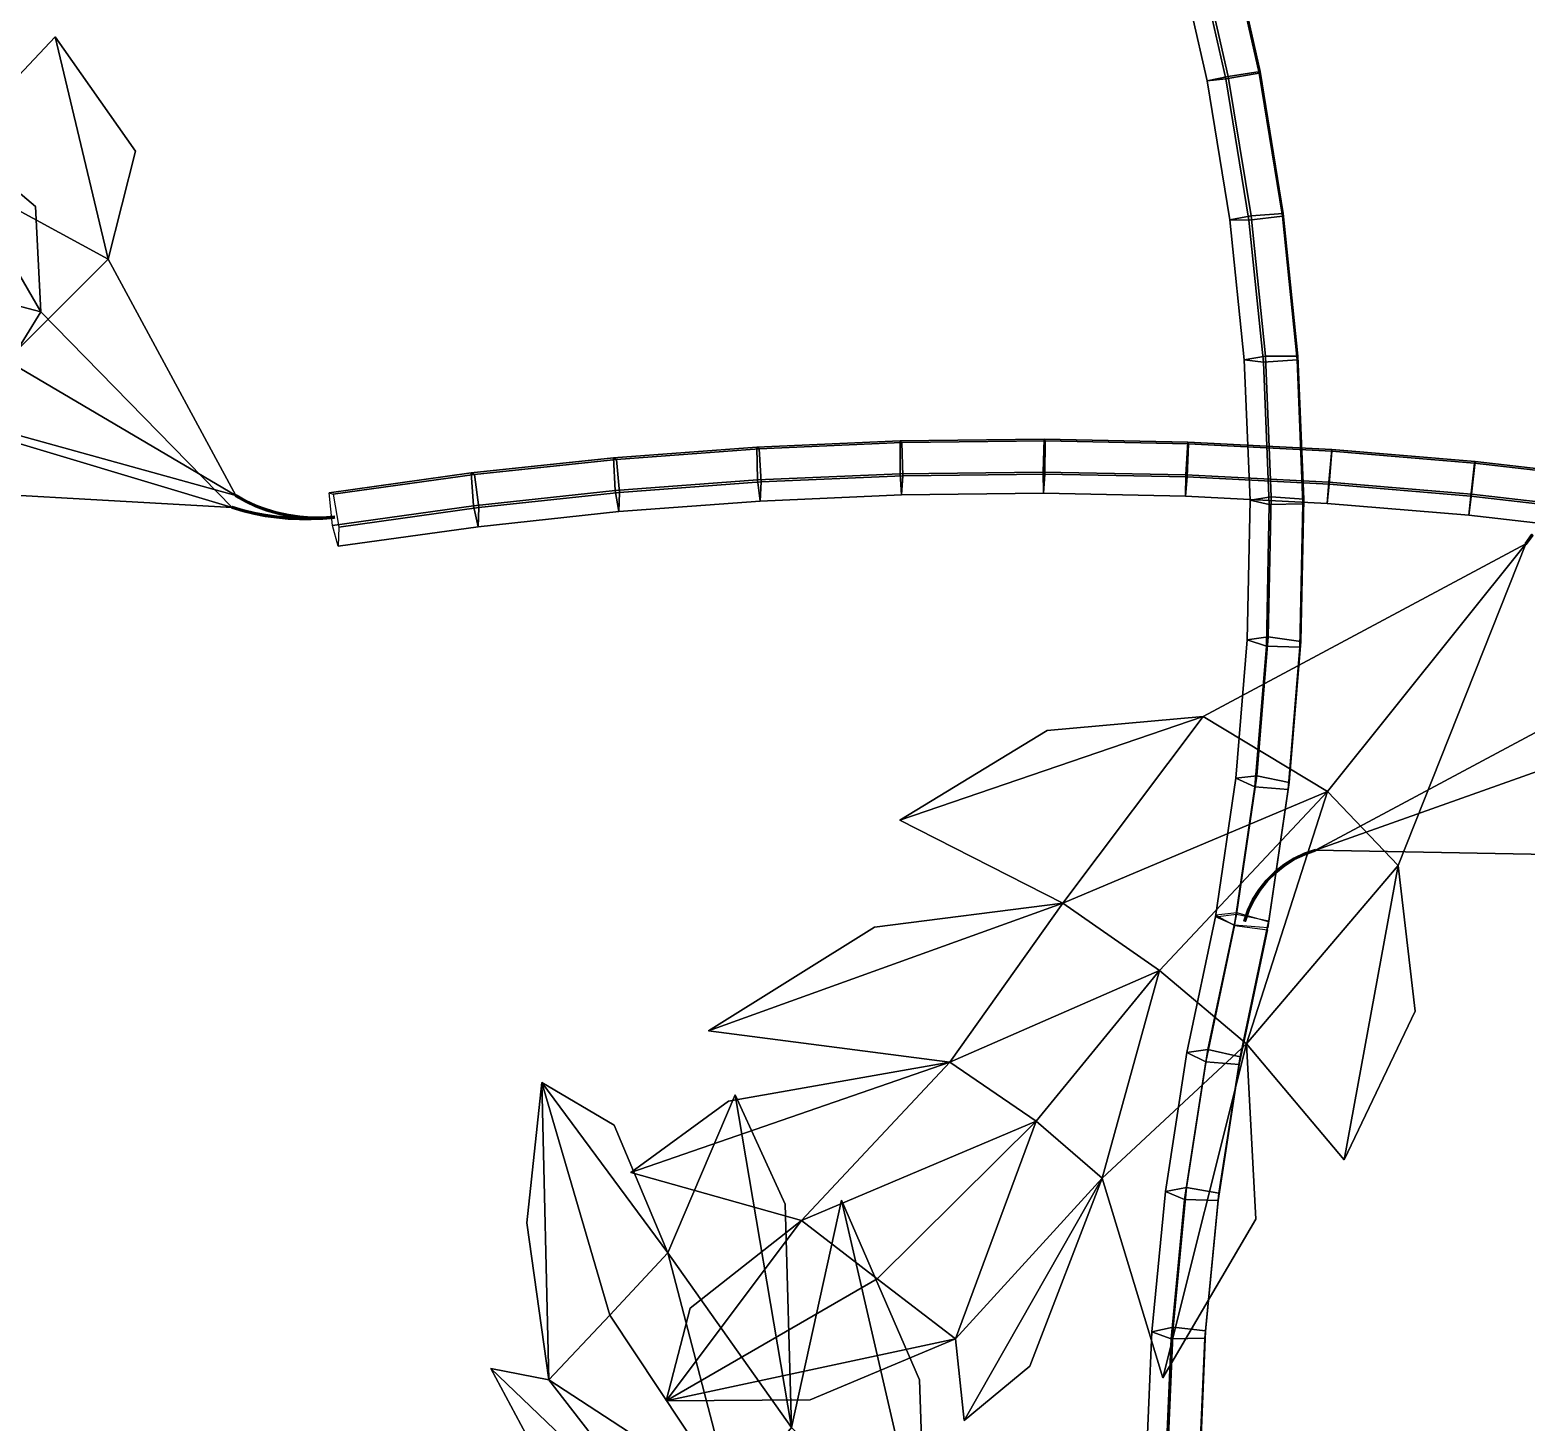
# Model space of a CAD drawing. Header units: metres. Extents: x -349 to 464, y -383 to 362.
# Drawn here: x -65.3 to -5.5, y 194.9 to 250.6 of the extents above; entities that cross this region are included whole.
import ezdxf

# ---------------------------------------------------------------- set-up
doc = ezdxf.new("R2010")
doc.units = ezdxf.units.M

msp = doc.modelspace()

# ---------------------------------------------------------------- linework, layer by layer
at = {"layer": 'Breeder_Leaf', "color": 3}
for points in [[(-69.09695, 245.1911, 532.9502), (-64.269, 250.321, 528.3355), (-62.1574, 241.4217, 537.9869)], [(-69.09695, 245.1911, 532.9502), (-62.1574, 241.4217, 537.9869), (-64.269, 250.321, 528.3355)], [(-64.269, 250.321, 528.3355), (-61.06414, 245.7384, 532.3655), (-62.1574, 241.4217, 537.9869)], [(-64.269, 250.321, 528.3355), (-62.1574, 241.4217, 537.9869), (-61.06414, 245.7384, 532.3655)], [(-72.7501, 241.3921, 533.7585), (-69.4152, 247.2043, 528.6578), (-64.8459, 239.3091, 538.3322)], [(-72.7501, 241.3921, 533.7585), (-64.8459, 239.3091, 538.3322), (-69.4152, 247.2043, 528.6578)], [(-69.4152, 247.2043, 528.6578), (-65.0619, 243.5297, 532.5382), (-64.8459, 239.3091, 538.3322)], [(-69.4152, 247.2043, 528.6578), (-64.8459, 239.3091, 538.3322), (-65.0619, 243.5297, 532.5382)], [(-66.2005, 237.363, 541.2389), (-69.09695, 245.1911, 532.9502), (-62.1574, 241.4217, 537.9869)], [(-66.2005, 237.363, 541.2389), (-62.1574, 241.4217, 537.9869), (-69.09695, 245.1911, 532.9502)], [(-67.7309, 234.6496, 541.9874), (-72.7501, 241.3921, 533.7585), (-64.8459, 239.3091, 538.3322)], [(-67.7309, 234.6496, 541.9874), (-64.8459, 239.3091, 538.3322), (-72.7501, 241.3921, 533.7585)], [(-57.04668, 231.962, 548.1971), (-66.2005, 237.363, 541.2389), (-62.1574, 241.4217, 537.9869)], [(-57.04668, 231.962, 548.1971), (-62.1574, 241.4217, 537.9869), (-66.2005, 237.363, 541.2389)], [(-57.1943, 231.4948, 548.3444), (-67.7309, 234.6496, 541.9874), (-64.8459, 239.3091, 538.3322)], [(-57.1943, 231.4948, 548.3444), (-64.8459, 239.3091, 538.3322), (-67.7309, 234.6496, 541.9874)], [(-70.9592, 235.8191, 544.8182), (-66.2005, 237.363, 541.2389), (-57.04668, 231.962, 548.1971)], [(-70.9592, 235.8191, 544.8182), (-57.04668, 231.962, 548.1971), (-66.2005, 237.363, 541.2389)], [(-71.806, 232.319, 545.9626), (-67.7309, 234.6496, 541.9874), (-57.1943, 231.4948, 548.3444)], [(-71.806, 232.319, 545.9626), (-57.1943, 231.4948, 548.3444), (-67.7309, 234.6496, 541.9874)], [(-5.4713, 230.034, 552.5225), (-13.3945, 220.1297, 553.2367), (-18.3754, 223.13, 550.1407)], [(-5.4713, 230.034, 552.5225), (-18.3754, 223.13, 550.1407), (-13.3945, 220.1297, 553.2367)], [(-10.5787, 217.1671, 557.834), (-13.3945, 220.1297, 553.2367), (-5.4713, 230.034, 552.5225)], [(-10.5787, 217.1671, 557.834), (-5.4713, 230.034, 552.5225), (-13.3945, 220.1297, 553.2367)], [(-0.8994, 224.7247, 314.8786), (-2.364, 221.8715, 309.6293), (-13.8778, 217.778, 313.1016)], [(-0.8994, 224.7247, 314.8786), (-13.8778, 217.778, 313.1016), (-2.364, 221.8715, 309.6293)], [(-23.9875, 215.6562, 550.7576), (-30.4954, 218.9834, 546.5745), (-18.3754, 223.13, 550.1407)], [(-23.9875, 215.6562, 550.7576), (-18.3754, 223.13, 550.1407), (-30.4954, 218.9834, 546.5745)], [(-30.4954, 218.9834, 546.5745), (-24.6121, 222.5742, 546.6444), (-18.3754, 223.13, 550.1407)], [(-30.4954, 218.9834, 546.5745), (-18.3754, 223.13, 550.1407), (-24.6121, 222.5742, 546.6444)], [(-13.3945, 220.1297, 553.2367), (-23.9875, 215.6562, 550.7576), (-18.3754, 223.13, 550.1407)], [(-13.3945, 220.1297, 553.2367), (-18.3754, 223.13, 550.1407), (-23.9875, 215.6562, 550.7576)], [(-13.8778, 217.778, 313.1016), (-2.364, 221.8715, 309.6293), (-1.6607, 217.5557, 304.7024)], [(-13.8778, 217.778, 313.1016), (-1.6607, 217.5557, 304.7024), (-2.364, 221.8715, 309.6293)], [(-13.3945, 220.1297, 553.2367), (-20.1238, 212.9753, 554.1502), (-23.9875, 215.6562, 550.7576)], [(-13.3945, 220.1297, 553.2367), (-23.9875, 215.6562, 550.7576), (-20.1238, 212.9753, 554.1502)], [(-16.6417, 210.0318, 557.7261), (-20.1238, 212.9753, 554.1502), (-13.3945, 220.1297, 553.2367)], [(-16.6417, 210.0318, 557.7261), (-13.3945, 220.1297, 553.2367), (-20.1238, 212.9753, 554.1502)], [(-10.5787, 217.1671, 557.834), (-16.6417, 210.0318, 557.7261), (-13.3945, 220.1297, 553.2367)], [(-10.5787, 217.1671, 557.834), (-13.3945, 220.1297, 553.2367), (-16.6417, 210.0318, 557.7261)], [(-10.5787, 217.1671, 557.834), (-12.7408, 205.3921, 563.5338), (-16.6417, 210.0318, 557.7261)], [(-10.5787, 217.1671, 557.834), (-16.6417, 210.0318, 557.7261), (-12.7408, 205.3921, 563.5338)], [(-10.5787, 217.1671, 557.834), (-9.8937, 211.3368, 562.007), (-12.7408, 205.3921, 563.5338)], [(-10.5787, 217.1671, 557.834), (-12.7408, 205.3921, 563.5338), (-9.8937, 211.3368, 562.007)], [(-28.4962, 209.3006, 551.4839), (-38.1491, 210.5548, 546.7155), (-23.9875, 215.6562, 550.7576)], [(-28.4962, 209.3006, 551.4839), (-23.9875, 215.6562, 550.7576), (-38.1491, 210.5548, 546.7155)], [(-38.1491, 210.5548, 546.7155), (-31.5093, 214.7009, 547.532), (-23.9875, 215.6562, 550.7576)], [(-38.1491, 210.5548, 546.7155), (-23.9875, 215.6562, 550.7576), (-31.5093, 214.7009, 547.532)], [(-20.1238, 212.9753, 554.1502), (-28.4962, 209.3006, 551.4839), (-23.9875, 215.6562, 550.7576)], [(-20.1238, 212.9753, 554.1502), (-23.9875, 215.6562, 550.7576), (-28.4962, 209.3006, 551.4839)], [(-20.1238, 212.9753, 554.1502), (-25.05033, 206.9391, 554.4645), (-28.4962, 209.3006, 551.4839)], [(-20.1238, 212.9753, 554.1502), (-28.4962, 209.3006, 551.4839), (-25.05033, 206.9391, 554.4645)], [(-22.4099, 204.6649, 558.3291), (-25.05033, 206.9391, 554.4645), (-20.1238, 212.9753, 554.1502)], [(-22.4099, 204.6649, 558.3291), (-20.1238, 212.9753, 554.1502), (-25.05033, 206.9391, 554.4645)], [(-16.6417, 210.0318, 557.7261), (-22.4099, 204.6649, 558.3291), (-20.1238, 212.9753, 554.1502)], [(-16.6417, 210.0318, 557.7261), (-20.1238, 212.9753, 554.1502), (-22.4099, 204.6649, 558.3291)], [(-16.6417, 210.0318, 557.7261), (-19.9833, 196.6745, 565.2), (-22.4099, 204.6649, 558.3291)], [(-16.6417, 210.0318, 557.7261), (-22.4099, 204.6649, 558.3291), (-19.9833, 196.6745, 565.2)], [(-16.6417, 210.0318, 557.7261), (-16.2608, 203.0263, 562.0184), (-19.9833, 196.6745, 565.2)], [(-16.6417, 210.0318, 557.7261), (-19.9833, 196.6745, 565.2), (-16.2608, 203.0263, 562.0184)], [(-34.4373, 202.9639, 553.3155), (-41.2608, 204.8951, 551.6193), (-28.4962, 209.3006, 551.4839)], [(-34.4373, 202.9639, 553.3155), (-28.4962, 209.3006, 551.4839), (-41.2608, 204.8951, 551.6193)], [(-41.2608, 204.8951, 551.6193), (-37.3478, 207.7442, 550.584), (-28.4962, 209.3006, 551.4839)], [(-41.2608, 204.8951, 551.6193), (-28.4962, 209.3006, 551.4839), (-37.3478, 207.7442, 550.584)], [(-25.05033, 206.9391, 554.4645), (-34.4373, 202.9639, 553.3155), (-28.4962, 209.3006, 551.4839)], [(-25.05033, 206.9391, 554.4645), (-28.4962, 209.3006, 551.4839), (-34.4373, 202.9639, 553.3155)], [(-44.5384, 196.6002, 312.8833), (-45.4124, 202.878, 316.453), (-44.8168, 208.4896, 314.3297)], [(-44.5384, 196.6002, 312.8833), (-44.8168, 208.4896, 314.3297), (-45.4124, 202.878, 316.453)], [(-44.5384, 196.6002, 312.8833), (-44.8168, 208.4896, 314.3297), (-42.09244, 199.1832, 309.8149)], [(-44.5384, 196.6002, 312.8833), (-42.09244, 199.1832, 309.8149), (-44.8168, 208.4896, 314.3297)], [(-42.09244, 199.1832, 309.8149), (-44.8168, 208.4896, 314.3297), (-39.7761, 201.669, 306.5938)], [(-42.09244, 199.1832, 309.8149), (-39.7761, 201.669, 306.5938), (-44.8168, 208.4896, 314.3297)], [(-44.8168, 208.4896, 314.3297), (-41.9233, 206.779, 310.3635), (-39.7761, 201.669, 306.5938)], [(-44.8168, 208.4896, 314.3297), (-39.7761, 201.669, 306.5938), (-41.9233, 206.779, 310.3635)], [(-39.7761, 201.669, 306.5938), (-37.08108, 207.9993, 304.1791), (-34.8304, 194.6842, 304.2363)], [(-39.7761, 201.669, 306.5938), (-34.8304, 194.6842, 304.2363), (-37.08108, 207.9993, 304.1791)], [(-37.08108, 207.9993, 304.1791), (-35.0876, 203.6268, 302.9926), (-34.8304, 194.6842, 304.2363)], [(-37.08108, 207.9993, 304.1791), (-34.8304, 194.6842, 304.2363), (-35.0876, 203.6268, 302.9926)], [(-25.05033, 206.9391, 554.4645), (-31.4076, 200.6403, 556.0252), (-34.4373, 202.9639, 553.3155)], [(-25.05033, 206.9391, 554.4645), (-34.4373, 202.9639, 553.3155), (-31.4076, 200.6403, 556.0252)], [(-28.2718, 198.2294, 558.5597), (-31.4076, 200.6403, 556.0252), (-25.05033, 206.9391, 554.4645)], [(-28.2718, 198.2294, 558.5597), (-25.05033, 206.9391, 554.4645), (-31.4076, 200.6403, 556.0252)], [(-22.4099, 204.6649, 558.3291), (-28.2718, 198.2294, 558.5597), (-25.05033, 206.9391, 554.4645)], [(-22.4099, 204.6649, 558.3291), (-25.05033, 206.9391, 554.4645), (-28.2718, 198.2294, 558.5597)], [(-22.4099, 204.6649, 558.3291), (-27.9297, 194.9736, 564.3537), (-28.2718, 198.2294, 558.5597)], [(-22.4099, 204.6649, 558.3291), (-28.2718, 198.2294, 558.5597), (-27.9297, 194.9736, 564.3537)], [(-22.4099, 204.6649, 558.3291), (-25.3005, 197.1417, 563.7306), (-27.9297, 194.9736, 564.3537)], [(-22.4099, 204.6649, 558.3291), (-27.9297, 194.9736, 564.3537), (-25.3005, 197.1417, 563.7306)], [(-34.8304, 194.6842, 304.2363), (-32.8325, 203.7885, 298.7035), (-29.4649, 189.1527, 302.8711)], [(-34.8304, 194.6842, 304.2363), (-29.4649, 189.1527, 302.8711), (-32.8325, 203.7885, 298.7035)], [(-32.8325, 203.7885, 298.7035), (-29.7142, 196.5895, 299.3317), (-29.4649, 189.1527, 302.8711)], [(-32.8325, 203.7885, 298.7035), (-29.4649, 189.1527, 302.8711), (-29.7142, 196.5895, 299.3317)], [(-31.4076, 200.6403, 556.0252), (-39.8443, 195.7596, 560.4315), (-34.4373, 202.9639, 553.3155)], [(-31.4076, 200.6403, 556.0252), (-34.4373, 202.9639, 553.3155), (-39.8443, 195.7596, 560.4315)], [(-39.8443, 195.7596, 560.4315), (-38.8809, 199.4566, 556.9053), (-34.4373, 202.9639, 553.3155)], [(-39.8443, 195.7596, 560.4315), (-34.4373, 202.9639, 553.3155), (-38.8809, 199.4566, 556.9053)], [(-37.2068, 191.8058, 307.7579), (-42.09244, 199.1832, 309.8149), (-39.7761, 201.669, 306.5938)], [(-37.2068, 191.8058, 307.7579), (-39.7761, 201.669, 306.5938), (-42.09244, 199.1832, 309.8149)], [(-37.2068, 191.8058, 307.7579), (-39.7761, 201.669, 306.5938), (-34.8304, 194.6842, 304.2363)], [(-37.2068, 191.8058, 307.7579), (-34.8304, 194.6842, 304.2363), (-39.7761, 201.669, 306.5938)], [(-28.2718, 198.2294, 558.5597), (-39.8443, 195.7596, 560.4315), (-31.4076, 200.6403, 556.0252)], [(-28.2718, 198.2294, 558.5597), (-31.4076, 200.6403, 556.0252), (-39.8443, 195.7596, 560.4315)], [(-44.5384, 196.6002, 312.8833), (-42.09244, 199.1832, 309.8149), (-37.2068, 191.8058, 307.7579)], [(-44.5384, 196.6002, 312.8833), (-37.2068, 191.8058, 307.7579), (-42.09244, 199.1832, 309.8149)], [(-28.2718, 198.2294, 558.5597), (-34.08081, 195.7982, 562.2015), (-39.8443, 195.7596, 560.4315)], [(-28.2718, 198.2294, 558.5597), (-39.8443, 195.7596, 560.4315), (-34.08081, 195.7982, 562.2015)], [(-39.2309, 189.7428, 312.0852), (-46.8503, 197.0444, 319.1079), (-44.5384, 196.6002, 312.8833)], [(-39.2309, 189.7428, 312.0852), (-44.5384, 196.6002, 312.8833), (-46.8503, 197.0444, 319.1079)], [(-39.2309, 189.7428, 312.0852), (-45.2521, 194.067, 318.3444), (-46.8503, 197.0444, 319.1079)], [(-39.2309, 189.7428, 312.0852), (-46.8503, 197.0444, 319.1079), (-45.2521, 194.067, 318.3444)], [(-39.2309, 189.7428, 312.0852), (-44.5384, 196.6002, 312.8833), (-37.2068, 191.8058, 307.7579)], [(-39.2309, 189.7428, 312.0852), (-37.2068, 191.8058, 307.7579), (-44.5384, 196.6002, 312.8833)]]:
    msp.add_3dface(points, dxfattribs=at)
at = {"layer": 'Breeder_Petiole', "color": 3}
for points in [[(-17.3727, 248.7336, 316.1162), (-18.6225, 254.2519, 316.1401), (-19.4661, 254.056, 317.214), (-18.2179, 248.5528, 317.1915)], [(-17.4696, 248.6298, 318.3479), (-18.7354, 254.2161, 318.3732), (-17.4157, 254.5166, 318.004), (-16.1372, 248.8627, 317.9756)], [(-16.09412, 248.924, 316.5981), (-17.3626, 254.535, 316.6256), (-18.6225, 254.2519, 316.1401), (-17.3727, 248.7336, 316.1162)], [(-16.1372, 248.8627, 317.9756), (-17.4157, 254.5166, 318.004), (-17.3626, 254.535, 316.6256), (-16.09412, 248.924, 316.5981)], [(-18.2179, 248.5528, 317.1915), (-19.4661, 254.056, 317.214), (-18.7354, 254.2161, 318.3732), (-17.4696, 248.6298, 318.3479)], [(-16.5434, 242.9816, 318.1258), (-17.4696, 248.6298, 318.3479), (-16.1372, 248.8627, 317.9756), (-15.2025, 243.1464, 317.7481)], [(-15.1668, 243.2511, 316.3729), (-16.09412, 248.924, 316.5981), (-17.3727, 248.7336, 316.1162), (-16.4584, 243.154, 315.8979)], [(-15.2025, 243.1464, 317.7481), (-16.1372, 248.8627, 317.9756), (-16.09412, 248.924, 316.5981), (-15.1668, 243.2511, 316.3729)], [(-16.4584, 243.154, 315.8979), (-17.3727, 248.7336, 316.1162), (-18.2179, 248.5528, 317.1915), (-17.3043, 242.9884, 316.975)], [(-17.3043, 242.9884, 316.975), (-18.2179, 248.5528, 317.1915), (-17.4696, 248.6298, 318.3479), (-16.5434, 242.9816, 318.1258)], [(-15.8843, 237.5401, 315.4866), (-16.4584, 243.154, 315.8979), (-17.3043, 242.9884, 316.975), (-16.73, 237.3896, 316.5662)], [(-16.73, 237.3896, 316.5662), (-17.3043, 242.9884, 316.975), (-16.5434, 242.9816, 318.1258), (-15.9617, 237.2985, 317.7084)], [(-15.9617, 237.2985, 317.7084), (-16.5434, 242.9816, 318.1258), (-15.2025, 243.1464, 317.7481), (-14.6163, 237.3951, 317.3228)], [(-14.5855, 237.5435, 315.9516), (-15.1668, 243.2511, 316.3729), (-16.4584, 243.154, 315.8979), (-15.8843, 237.5401, 315.4866)], [(-14.6163, 237.3951, 317.3228), (-15.2025, 243.1464, 317.7481), (-15.1668, 243.2511, 316.3729), (-14.5855, 237.5435, 315.9516)], [(-15.6535, 231.9188, 314.8848), (-15.8843, 237.5401, 315.4866), (-16.73, 237.3896, 316.5662), (-16.498, 231.7832, 315.9672)], [(-14.3531, 231.8285, 315.3366), (-14.5855, 237.5435, 315.9516), (-15.8843, 237.5401, 315.4866), (-15.6535, 231.9188, 314.8848)], [(-14.3818, 231.6364, 316.7024), (-14.6163, 237.3951, 317.3228), (-14.5855, 237.5435, 315.9516), (-14.3531, 231.8285, 315.3366)], [(-16.498, 231.7832, 315.9672), (-16.73, 237.3896, 316.5662), (-15.9617, 237.2985, 317.7084), (-15.7275, 231.608, 317.0981)], [(-15.7275, 231.608, 317.0981), (-15.9617, 237.2985, 317.7084), (-14.6163, 237.3951, 317.3228), (-14.3818, 231.6364, 316.7024)], [(-36.1956, 232.5932, 551.8397), (-41.8842, 232.1662, 551.3951), (-41.9443, 233.4788, 550.9033), (-36.2213, 233.9076, 551.35)], [(-36.2213, 233.9076, 551.35), (-41.9443, 233.4788, 550.9033), (-41.8321, 233.4146, 549.5298), (-36.1311, 233.8418, 549.9749)], [(-30.4905, 232.8401, 552.2023), (-36.1956, 232.5932, 551.8397), (-36.2213, 233.9076, 551.35), (-30.4818, 234.1553, 551.7141)], [(-30.4818, 234.1553, 551.7141), (-36.2213, 233.9076, 551.35), (-36.1311, 233.8418, 549.9749), (-30.4136, 234.0885, 550.3378)], [(-30.4136, 234.0885, 550.3378), (-36.1311, 233.8418, 549.9749), (-36.05051, 232.5139, 549.6096), (-30.3802, 232.7592, 549.9703)], [(-24.7758, 232.9066, 552.4823), (-30.4905, 232.8401, 552.2023), (-30.4818, 234.1553, 551.7141), (-24.7327, 234.2215, 551.9952)], [(-24.7327, 234.2215, 551.9952), (-30.4818, 234.1553, 551.7141), (-30.4136, 234.0885, 550.3378), (-24.6865, 234.1543, 550.618)], [(-24.6865, 234.1543, 550.618), (-30.4136, 234.0885, 550.3378), (-30.3802, 232.7592, 549.9703), (-24.7004, 232.8251, 550.2489)], [(-19.05845, 232.7926, 552.6797), (-24.7758, 232.9066, 552.4823), (-24.7327, 234.2215, 551.9952), (-18.9809, 234.1061, 552.1931)], [(-18.9809, 234.1061, 552.1931), (-24.7327, 234.2215, 551.9952), (-24.6865, 234.1543, 550.618), (-18.9568, 234.0393, 550.8153)], [(-18.9568, 234.0393, 550.8153), (-24.6865, 234.1543, 550.618), (-24.7004, 232.8251, 550.2489), (-19.01788, 232.7117, 550.4453)], [(-13.3452, 232.4982, 552.7941), (-19.05845, 232.7926, 552.6797), (-18.9809, 234.1061, 552.1931), (-13.2334, 233.8092, 552.3076)], [(-13.2312, 233.7435, 550.9296), (-18.9568, 234.0393, 550.8153), (-19.01788, 232.7117, 550.4453), (-13.3395, 232.4189, 550.5593)], [(-13.2334, 233.8092, 552.3076), (-18.9809, 234.1061, 552.1931), (-18.9568, 234.0393, 550.8153), (-13.2312, 233.7435, 550.9296)], [(-41.8842, 232.1662, 551.3951), (-47.5495, 231.5597, 550.8689), (-47.6438, 232.8693, 550.3746), (-41.9443, 233.4788, 550.9033)], [(-41.9443, 233.4788, 550.9033), (-47.6438, 232.8693, 550.3746), (-47.5098, 232.8075, 549.003), (-41.8321, 233.4146, 549.5298)], [(-41.8321, 233.4146, 549.5298), (-47.5098, 232.8075, 549.003), (-47.3351, 231.4869, 548.6442), (-41.7044, 232.0896, 549.1675)], [(-36.1311, 233.8418, 549.9749), (-41.8321, 233.4146, 549.5298), (-41.7044, 232.0896, 549.1675), (-36.05051, 232.5139, 549.6096)], [(-7.643, 232.0237, 552.8256), (-13.3452, 232.4982, 552.7941), (-13.2334, 233.8092, 552.3076), (-7.497, 233.3312, 552.3386)], [(-7.5168, 233.2672, 550.9606), (-13.2312, 233.7435, 550.9296), (-13.3395, 232.4189, 550.5593), (-7.6721, 231.9472, 550.5909)], [(-7.497, 233.3312, 552.3386), (-13.2334, 233.8092, 552.3076), (-13.2312, 233.7435, 550.9296), (-7.5168, 233.2672, 550.9606)], [(-1.9648, 231.3701, 552.774), (-7.643, 232.0237, 552.8256), (-7.497, 233.3312, 552.3386), (-1.8187, 232.6776, 552.287)], [(-1.8187, 232.6776, 552.287), (-7.497, 233.3312, 552.3386), (-7.5168, 233.2672, 550.9606), (-1.8386, 232.6136, 550.9091)], [(-47.5495, 231.5597, 550.8689), (-53.1847, 230.7744, 550.2617), (-53.313, 232.0799, 549.7644), (-47.6438, 232.8693, 550.3746)], [(-47.6438, 232.8693, 550.3746), (-53.313, 232.0799, 549.7644), (-53.1573, 232.0213, 548.3949), (-47.5098, 232.8075, 549.003)], [(-47.5098, 232.8075, 549.003), (-53.1573, 232.0213, 548.3949), (-52.9359, 230.7065, 548.0405), (-47.3351, 231.4869, 548.6442)], [(-30.4274, 231.9921, 551.116), (-36.09015, 231.7467, 550.7556), (-36.1956, 232.5932, 551.8397), (-30.4905, 232.8401, 552.2023)], [(-30.3802, 232.7592, 549.9703), (-36.05051, 232.5139, 549.6096), (-36.09015, 231.7467, 550.7556), (-30.4274, 231.9921, 551.116)], [(-24.7552, 232.0584, 551.3945), (-30.4274, 231.9921, 551.116), (-30.4905, 232.8401, 552.2023), (-24.7758, 232.9066, 552.4823)], [(-24.7004, 232.8251, 550.2489), (-30.3802, 232.7592, 549.9703), (-30.4274, 231.9921, 551.116), (-24.7552, 232.0584, 551.3945)], [(-19.08033, 231.9456, 551.5909), (-24.7552, 232.0584, 551.3945), (-24.7758, 232.9066, 552.4823), (-19.05845, 232.7926, 552.6797)], [(-19.01788, 232.7117, 550.4453), (-24.7004, 232.8251, 550.2489), (-24.7552, 232.0584, 551.3945), (-19.08033, 231.9456, 551.5909)], [(-13.4095, 231.6537, 551.7051), (-19.08033, 231.9456, 551.5909), (-19.05845, 232.7926, 552.6797), (-13.3452, 232.4982, 552.7941)], [(-13.3395, 232.4189, 550.5593), (-19.01788, 232.7117, 550.4453), (-19.08033, 231.9456, 551.5909), (-13.4095, 231.6537, 551.7051)], [(-1.8386, 232.6136, 550.9091), (-7.5168, 233.2672, 550.9606), (-7.6721, 231.9472, 550.5909), (-1.9939, 231.2936, 550.5394)], [(-41.7364, 231.3225, 550.3137), (-47.3596, 230.7201, 549.7908), (-47.5495, 231.5597, 550.8689), (-41.8842, 232.1662, 551.3951)], [(-36.09015, 231.7467, 550.7556), (-41.7364, 231.3225, 550.3137), (-41.8842, 232.1662, 551.3951), (-36.1956, 232.5932, 551.8397)], [(-36.05051, 232.5139, 549.6096), (-41.7044, 232.0896, 549.1675), (-41.7364, 231.3225, 550.3137), (-36.09015, 231.7467, 550.7556)], [(-7.7497, 231.1831, 551.7369), (-13.4095, 231.6537, 551.7051), (-13.3452, 232.4982, 552.7941), (-7.643, 232.0237, 552.8256)], [(-7.6721, 231.9472, 550.5909), (-13.3395, 232.4189, 550.5593), (-13.4095, 231.6537, 551.7051), (-7.7497, 231.1831, 551.7369)], [(-56.7705, 231.3563, 548.4951), (-57.2065, 231.4848, 548.379), (-57.1912, 231.5256, 548.3665), (-56.7572, 231.3977, 548.4821)], [(-56.7572, 231.3977, 548.4821), (-57.1912, 231.5256, 548.3665), (-57.1803, 231.5233, 548.3233), (-56.747, 231.3956, 548.4387)], [(-56.747, 231.3956, 548.4387), (-57.1803, 231.5233, 548.3233), (-57.1887, 231.4819, 548.309), (-56.7537, 231.3537, 548.4249)], [(-56.6722, 231.7099, 548.3358), (-57.06422, 231.9284, 548.1937), (-57.06329, 231.9539, 548.2303), (-56.6721, 231.7358, 548.3721)], [(-56.6513, 231.7318, 548.303), (-57.04107, 231.9491, 548.1617), (-57.06422, 231.9284, 548.1937), (-56.6722, 231.7099, 548.3358)], [(-56.6721, 231.7358, 548.3721), (-57.06329, 231.9539, 548.2303), (-57.03908, 231.991, 548.2206), (-56.6507, 231.7743, 548.3614)], [(-56.6381, 231.7714, 548.3187), (-57.02563, 231.9875, 548.1782), (-57.04107, 231.9491, 548.1617), (-56.6513, 231.7318, 548.303)], [(-56.6507, 231.7743, 548.3614), (-57.03908, 231.991, 548.2206), (-57.02563, 231.9875, 548.1782), (-56.6381, 231.7714, 548.3187)], [(-56.2629, 231.5201, 548.47), (-56.6722, 231.7099, 548.3358), (-56.6721, 231.7358, 548.3721), (-56.2637, 231.5465, 548.5063)], [(-56.2442, 231.5431, 548.4362), (-56.6513, 231.7318, 548.303), (-56.6722, 231.7099, 548.3358), (-56.2629, 231.5201, 548.47)], [(-56.2637, 231.5465, 548.5063), (-56.6721, 231.7358, 548.3721), (-56.6507, 231.7743, 548.3614), (-56.2451, 231.5866, 548.4946)], [(-56.2333, 231.584, 548.4513), (-56.6381, 231.7714, 548.3187), (-56.6513, 231.7318, 548.303), (-56.2442, 231.5431, 548.4362)], [(-56.2451, 231.5866, 548.4946), (-56.6507, 231.7743, 548.3614), (-56.6381, 231.7714, 548.3187), (-56.2333, 231.584, 548.4513)], [(-55.8401, 231.3871, 548.632), (-56.2637, 231.5465, 548.5063), (-56.2451, 231.5866, 548.4946), (-55.8245, 231.4286, 548.6193)], [(-55.8383, 231.3601, 548.5956), (-56.2629, 231.5201, 548.47), (-56.2637, 231.5465, 548.5063), (-55.8401, 231.3871, 548.632)], [(-55.822, 231.3842, 548.5609), (-56.2442, 231.5431, 548.4362), (-56.2629, 231.5201, 548.47), (-55.8383, 231.3601, 548.5956)], [(-55.8245, 231.4286, 548.6193), (-56.2451, 231.5866, 548.4946), (-56.2333, 231.584, 548.4513), (-55.8135, 231.4262, 548.5754)], [(-55.8135, 231.4262, 548.5754), (-56.2333, 231.584, 548.4513), (-56.2442, 231.5431, 548.4362), (-55.822, 231.3842, 548.5609)], [(-47.3596, 230.7201, 549.7908), (-52.9528, 229.9403, 549.1876), (-53.1847, 230.7744, 550.2617), (-47.5495, 231.5597, 550.8689)], [(-41.7044, 232.0896, 549.1675), (-47.3351, 231.4869, 548.6442), (-47.3596, 230.7201, 549.7908), (-41.7364, 231.3225, 550.3137)], [(-15.7672, 226.3171, 314.0958), (-15.6535, 231.9188, 314.8848), (-16.498, 231.7832, 315.9672), (-16.6096, 226.1963, 315.1815)], [(-16.6096, 226.1963, 315.1815), (-16.498, 231.7832, 315.9672), (-15.7275, 231.608, 317.0981), (-15.842, 225.9373, 316.2982)], [(-15.842, 225.9373, 316.2982), (-15.7275, 231.608, 317.0981), (-14.3818, 231.6364, 316.7024), (-14.5003, 225.8981, 315.8902)], [(-14.471, 226.1338, 314.5313), (-14.3531, 231.8285, 315.3366), (-15.6535, 231.9188, 314.8848), (-15.7672, 226.3171, 314.0958)], [(-14.5003, 225.8981, 315.8902), (-14.3818, 231.6364, 316.7024), (-14.3531, 231.8285, 315.3366), (-14.471, 226.1338, 314.5313)], [(-2.07151, 230.5295, 551.6854), (-7.7497, 231.1831, 551.7369), (-7.643, 232.0237, 552.8256), (-1.9648, 231.3701, 552.774)], [(-1.9939, 231.2936, 550.5394), (-7.6721, 231.9472, 550.5909), (-7.7497, 231.1831, 551.7369), (-2.07151, 230.5295, 551.6854)], [(-56.7681, 231.3296, 548.4595), (-57.2048, 231.4583, 548.3432), (-57.2065, 231.4848, 548.379), (-56.7705, 231.3563, 548.4951)], [(-56.7537, 231.3537, 548.4249), (-57.1887, 231.4819, 548.309), (-57.2048, 231.4583, 548.3432), (-56.7681, 231.3296, 548.4595)], [(-56.3272, 231.2487, 548.605), (-56.7705, 231.3563, 548.4951), (-56.7572, 231.3977, 548.4821), (-56.316, 231.2908, 548.5914)], [(-56.3243, 231.2216, 548.5693), (-56.7681, 231.3296, 548.4595), (-56.7705, 231.3563, 548.4951), (-56.3272, 231.2487, 548.605)], [(-56.3114, 231.2463, 548.5339), (-56.7537, 231.3537, 548.4249), (-56.7681, 231.3296, 548.4595), (-56.3243, 231.2216, 548.5693)], [(-56.316, 231.2908, 548.5914), (-56.7572, 231.3977, 548.4821), (-56.747, 231.3956, 548.4387), (-56.3064, 231.2888, 548.5475)], [(-56.3064, 231.2888, 548.5475), (-56.747, 231.3956, 548.4387), (-56.7537, 231.3537, 548.4249), (-56.3114, 231.2463, 548.5339)], [(-55.8778, 231.1621, 548.7082), (-56.3272, 231.2487, 548.605), (-56.316, 231.2908, 548.5914), (-55.8687, 231.205, 548.694)], [(-55.8742, 231.1348, 548.6723), (-56.3243, 231.2216, 548.5693), (-56.3272, 231.2487, 548.605), (-55.8778, 231.1621, 548.7082)], [(-55.863, 231.1599, 548.6363), (-56.3114, 231.2463, 548.5339), (-56.3243, 231.2216, 548.5693), (-55.8742, 231.1348, 548.6723)], [(-55.8687, 231.205, 548.694), (-56.316, 231.2908, 548.5914), (-56.3064, 231.2888, 548.5475), (-55.8596, 231.2031, 548.6497)], [(-55.8596, 231.2031, 548.6497), (-56.3064, 231.2888, 548.5475), (-56.3114, 231.2463, 548.5339), (-55.863, 231.1599, 548.6363)], [(-55.4232, 231.0969, 548.8044), (-55.8778, 231.1621, 548.7082), (-55.8687, 231.205, 548.694), (-55.4162, 231.1404, 548.7897)], [(-55.4189, 231.0693, 548.7684), (-55.8742, 231.1348, 548.6723), (-55.8778, 231.1621, 548.7082), (-55.4232, 231.0969, 548.8044)], [(-55.4094, 231.0948, 548.7318), (-55.863, 231.1599, 548.6363), (-55.8742, 231.1348, 548.6723), (-55.4189, 231.0693, 548.7684)], [(-55.4162, 231.1404, 548.7897), (-55.8687, 231.205, 548.694), (-55.8596, 231.2031, 548.6497), (-55.4078, 231.1385, 548.7448)], [(-55.4078, 231.1385, 548.7448), (-55.8596, 231.2031, 548.6497), (-55.863, 231.1599, 548.6363), (-55.4094, 231.0948, 548.7318)], [(-55.4036, 231.2584, 548.7485), (-55.8401, 231.3871, 548.632), (-55.8245, 231.4286, 548.6193), (-55.3911, 231.3011, 548.7349)], [(-55.4009, 231.231, 548.7121), (-55.8383, 231.3601, 548.5956), (-55.8401, 231.3871, 548.632), (-55.4036, 231.2584, 548.7485)], [(-55.387, 231.2559, 548.6765), (-55.822, 231.3842, 548.5609), (-55.8383, 231.3601, 548.5956), (-55.4009, 231.231, 548.7121)], [(-55.3911, 231.3011, 548.7349), (-55.8245, 231.4286, 548.6193), (-55.8135, 231.4262, 548.5754), (-55.3809, 231.2989, 548.6905)], [(-55.3809, 231.2989, 548.6905), (-55.8135, 231.4262, 548.5754), (-55.822, 231.3842, 548.5609), (-55.387, 231.2559, 548.6765)], [(-54.9646, 231.0532, 548.8934), (-55.4232, 231.0969, 548.8044), (-55.4162, 231.1404, 548.7897), (-54.9598, 231.0972, 548.8781)], [(-54.9596, 231.0253, 548.8572), (-55.4189, 231.0693, 548.7684), (-55.4232, 231.0969, 548.8044), (-54.9646, 231.0532, 548.8934)], [(-54.9518, 231.0512, 548.8199), (-55.4094, 231.0948, 548.7318), (-55.4189, 231.0693, 548.7684), (-54.9596, 231.0253, 548.8572)], [(-54.9598, 231.0972, 548.8781), (-55.4162, 231.1404, 548.7897), (-55.4078, 231.1385, 548.7448), (-54.952, 231.0954, 548.8328)], [(-54.952, 231.0954, 548.8328), (-55.4078, 231.1385, 548.7448), (-55.4094, 231.0948, 548.7318), (-54.9518, 231.0512, 548.8199)], [(-54.9565, 231.1612, 548.8552), (-55.4036, 231.2584, 548.7485), (-55.3911, 231.3011, 548.7349), (-54.9472, 231.2048, 548.8408)], [(-54.9528, 231.1334, 548.8187), (-55.4009, 231.231, 548.7121), (-55.4036, 231.2584, 548.7485), (-54.9565, 231.1612, 548.8552)], [(-54.9414, 231.159, 548.7822), (-55.387, 231.2559, 548.6765), (-55.4009, 231.231, 548.7121), (-54.9528, 231.1334, 548.8187)], [(-54.9472, 231.2048, 548.8408), (-55.3911, 231.3011, 548.7349), (-55.3809, 231.2989, 548.6905), (-54.938, 231.2028, 548.7957)], [(-54.938, 231.2028, 548.7957), (-55.3809, 231.2989, 548.6905), (-55.387, 231.2559, 548.6765), (-54.9414, 231.159, 548.7822)], [(-54.5031, 231.0311, 548.9749), (-54.9646, 231.0532, 548.8934), (-54.9598, 231.0972, 548.8781), (-54.5006, 231.0755, 548.9592)], [(-54.4973, 231.003, 548.9385), (-54.9596, 231.0253, 548.8572), (-54.9646, 231.0532, 548.8934), (-54.5031, 231.0311, 548.9749)], [(-54.5006, 231.0755, 548.9592), (-54.9598, 231.0972, 548.8781), (-54.952, 231.0954, 548.8328), (-54.4933, 231.0737, 548.9134)], [(-54.4913, 231.0291, 548.9007), (-54.9518, 231.0512, 548.8199), (-54.9596, 231.0253, 548.8572), (-54.4973, 231.003, 548.9385)], [(-54.5014, 231.096, 548.9515), (-54.9565, 231.1612, 548.8552), (-54.9472, 231.2048, 548.8408), (-54.4954, 231.1402, 548.9363)], [(-54.4966, 231.0678, 548.915), (-54.9528, 231.1334, 548.8187), (-54.9565, 231.1612, 548.8552), (-54.5014, 231.096, 548.9515)], [(-54.4879, 231.0939, 548.8776), (-54.9414, 231.159, 548.7822), (-54.9528, 231.1334, 548.8187), (-54.4966, 231.0678, 548.915)], [(-54.4933, 231.0737, 548.9134), (-54.952, 231.0954, 548.8328), (-54.9518, 231.0512, 548.8199), (-54.4913, 231.0291, 548.9007)], [(-54.4954, 231.1402, 548.9363), (-54.9472, 231.2048, 548.8408), (-54.938, 231.2028, 548.7957), (-54.4871, 231.1383, 548.8907)], [(-54.4871, 231.1383, 548.8907), (-54.938, 231.2028, 548.7957), (-54.9414, 231.159, 548.7822), (-54.4879, 231.0939, 548.8776)], [(-54.0398, 231.0307, 549.0489), (-54.5031, 231.0311, 548.9749), (-54.5006, 231.0755, 548.9592), (-54.03954, 231.0753, 549.0326)], [(-54.03331, 231.0023, 549.0123), (-54.4973, 231.003, 548.9385), (-54.5031, 231.0311, 548.9749), (-54.0398, 231.0307, 549.0489)], [(-54.04062, 231.063, 549.0369), (-54.5014, 231.096, 548.9515), (-54.4954, 231.1402, 548.9363), (-54.03805, 231.1077, 549.021)], [(-54.03482, 231.0347, 549.0002), (-54.4966, 231.0678, 548.915), (-54.5014, 231.096, 548.9515), (-54.04062, 231.063, 549.0369)], [(-54.03954, 231.0753, 549.0326), (-54.5006, 231.0755, 548.9592), (-54.4933, 231.0737, 548.9134), (-54.03289, 231.0735, 548.9864)], [(-54.02907, 231.0286, 548.9739), (-54.4913, 231.0291, 548.9007), (-54.4973, 231.003, 548.9385), (-54.03331, 231.0023, 549.0123)], [(-54.02874, 231.061, 548.9622), (-54.4879, 231.0939, 548.8776), (-54.4966, 231.0678, 548.915), (-54.03482, 231.0347, 549.0002)], [(-54.03805, 231.1077, 549.021), (-54.4954, 231.1402, 548.9363), (-54.4871, 231.1383, 548.8907), (-54.03072, 231.1059, 548.9749)], [(-54.03289, 231.0735, 548.9864), (-54.4933, 231.0737, 548.9134), (-54.4913, 231.0291, 548.9007), (-54.02907, 231.0286, 548.9739)], [(-54.03072, 231.1059, 548.9749), (-54.4871, 231.1383, 548.8907), (-54.4879, 231.0939, 548.8776), (-54.02874, 231.061, 548.9622)], [(-53.5766, 231.0626, 549.111), (-54.04062, 231.063, 549.0369), (-54.03805, 231.1077, 549.021), (-53.5775, 231.1076, 549.0944)], [(-53.5698, 231.0341, 549.0742), (-54.03482, 231.0347, 549.0002), (-54.04062, 231.063, 549.0369), (-53.5766, 231.0626, 549.111)], [(-53.5757, 231.0519, 549.115), (-54.0398, 231.0307, 549.0489), (-54.03954, 231.0753, 549.0326), (-53.5778, 231.0967, 549.0983)], [(-53.5685, 231.0234, 549.0782), (-54.03331, 231.0023, 549.0123), (-54.0398, 231.0307, 549.0489), (-53.5757, 231.0519, 549.115)], [(-53.5778, 231.0967, 549.0983), (-54.03954, 231.0753, 549.0326), (-54.03289, 231.0735, 548.9864), (-53.5718, 231.0948, 549.0516)], [(-53.5775, 231.1076, 549.0944), (-54.03805, 231.1077, 549.021), (-54.03072, 231.1059, 548.9749), (-53.5712, 231.1057, 549.0478)], [(-53.5664, 231.0605, 549.0353), (-54.02874, 231.061, 548.9622), (-54.03482, 231.0347, 549.0002), (-53.5698, 231.0341, 549.0742)], [(-53.566, 231.0497, 549.0393), (-54.02907, 231.0286, 548.9739), (-54.03331, 231.0023, 549.0123), (-53.5685, 231.0234, 549.0782)], [(-53.5718, 231.0948, 549.0516), (-54.03289, 231.0735, 548.9864), (-54.02907, 231.0286, 548.9739), (-53.566, 231.0497, 549.0393)], [(-53.5712, 231.1057, 549.0478), (-54.03072, 231.1059, 548.9749), (-54.02874, 231.061, 548.9622), (-53.5664, 231.0605, 549.0353)], [(-53.1132, 231.0946, 549.173), (-53.5757, 231.0519, 549.115), (-53.5778, 231.0967, 549.0983), (-53.1153, 231.1398, 549.1562)], [(-53.1153, 231.1398, 549.1562), (-53.5778, 231.0967, 549.0983), (-53.5718, 231.0948, 549.0516), (-53.1093, 231.1378, 549.1092)], [(-53.1138, 231.0945, 549.173), (-53.5766, 231.0626, 549.111), (-53.5775, 231.1076, 549.0944), (-53.1147, 231.1398, 549.1563)], [(-53.1147, 231.1398, 549.1563), (-53.5775, 231.1076, 549.0944), (-53.5712, 231.1057, 549.0478), (-53.1083, 231.1379, 549.1093)], [(-53.1069, 231.0658, 549.1359), (-53.5698, 231.0341, 549.0742), (-53.5766, 231.0626, 549.111), (-53.1138, 231.0945, 549.173)], [(-53.106, 231.0658, 549.136), (-53.5685, 231.0234, 549.0782), (-53.5757, 231.0519, 549.115), (-53.1132, 231.0946, 549.173)], [(-53.1093, 231.1378, 549.1092), (-53.5718, 231.0948, 549.0516), (-53.566, 231.0497, 549.0393), (-53.1035, 231.0924, 549.0968)], [(-53.1083, 231.1379, 549.1093), (-53.5712, 231.1057, 549.0478), (-53.5664, 231.0605, 549.0353), (-53.1035, 231.0924, 549.0968)], [(-53.1035, 231.0924, 549.0968), (-53.5664, 231.0605, 549.0353), (-53.5698, 231.0341, 549.0742), (-53.1069, 231.0658, 549.1359)], [(-53.1035, 231.0924, 549.0968), (-53.566, 231.0497, 549.0393), (-53.5685, 231.0234, 549.0782), (-53.106, 231.0658, 549.136)], [(-47.3351, 231.4869, 548.6442), (-52.9359, 230.7065, 548.0405), (-52.9528, 229.9403, 549.1876), (-47.3596, 230.7201, 549.7908)], [(-5.2243, 230.4165, 552.3968), (-5.4878, 230.0568, 552.548), (-5.502, 230.0497, 552.5063), (-5.2375, 230.4106, 552.3546)], [(-5.2375, 230.4106, 552.3546), (-5.502, 230.0497, 552.5063), (-5.474, 230.021, 552.4868), (-5.2122, 230.3786, 552.3364)], [(-5.1902, 230.3876, 552.4047), (-5.4503, 230.032, 552.5542), (-5.4878, 230.0568, 552.548), (-5.2243, 230.4165, 552.3968)], [(-5.2122, 230.3786, 552.3364), (-5.474, 230.021, 552.4868), (-5.4423, 230.0101, 552.5162), (-5.1832, 230.3645, 552.3672)], [(-16.2251, 220.7619, 313.1237), (-15.7672, 226.3171, 314.0958), (-16.6096, 226.1963, 315.1815), (-17.06463, 220.6556, 314.2133)], [(-17.06463, 220.6556, 314.2133), (-16.6096, 226.1963, 315.1815), (-15.842, 225.9373, 316.2982), (-16.3051, 220.3137, 315.313)], [(-14.9389, 220.4866, 313.5399), (-14.471, 226.1338, 314.5313), (-15.7672, 226.3171, 314.0958), (-16.2251, 220.7619, 313.1237)], [(-14.9715, 220.2077, 314.8906), (-14.5003, 225.8981, 315.8902), (-14.471, 226.1338, 314.5313), (-14.9389, 220.4866, 313.5399)], [(-16.3051, 220.3137, 315.313), (-15.842, 225.9373, 316.2982), (-14.5003, 225.8981, 315.8902), (-14.9715, 220.2077, 314.8906)], [(-17.03391, 215.2243, 311.9606), (-16.2251, 220.7619, 313.1237), (-17.06463, 220.6556, 314.2133), (-17.8733, 215.118, 313.0502)], [(-15.7477, 214.949, 312.3768), (-14.9389, 220.4866, 313.5399), (-16.2251, 220.7619, 313.1237), (-17.03391, 215.2243, 311.9606)], [(-17.8733, 215.118, 313.0502), (-17.06463, 220.6556, 314.2133), (-16.3051, 220.3137, 315.313), (-17.1138, 214.7761, 314.15)], [(-17.1138, 214.7761, 314.15), (-16.3051, 220.3137, 315.313), (-14.9715, 220.2077, 314.8906), (-15.7803, 214.6701, 313.7275)], [(-15.7803, 214.6701, 313.7275), (-14.9715, 220.2077, 314.8906), (-14.9389, 220.4866, 313.5399), (-15.7477, 214.949, 312.3768)], [(-14.3242, 217.6398, 313.1482), (-13.8881, 217.7888, 313.0665), (-13.8899, 217.8141, 313.1032), (-14.33, 217.6635, 313.1855)], [(-14.33, 217.6635, 313.1855), (-13.8899, 217.8141, 313.1032), (-13.8751, 217.7899, 313.1376), (-14.3138, 217.6398, 313.2197)], [(-14.3043, 217.6014, 313.1589), (-13.8723, 217.7487, 313.0779), (-13.8881, 217.7888, 313.0665), (-14.3242, 217.6398, 313.1482)], [(-14.3138, 217.6398, 313.2197), (-13.8751, 217.7899, 313.1376), (-13.8641, 217.7489, 313.1218), (-14.2977, 217.6009, 313.203)], [(-15.5046, 216.9016, 313.265), (-15.1386, 217.1929, 313.248), (-15.1521, 217.2121, 313.2867), (-15.5216, 216.9179, 313.3041)], [(-15.5216, 216.9179, 313.3041), (-15.1521, 217.2121, 313.2867), (-15.1328, 217.1899, 313.3212), (-15.5008, 216.8967, 313.3388)], [(-15.4731, 216.87, 313.2752), (-15.1108, 217.1586, 313.2582), (-15.1386, 217.1929, 313.248), (-15.5046, 216.9016, 313.265)], [(-15.5008, 216.8967, 313.3388), (-15.1328, 217.1899, 313.3212), (-15.1069, 217.1563, 313.3033), (-15.4705, 216.8666, 313.3206)], [(-15.4705, 216.8666, 313.3206), (-15.1069, 217.1563, 313.3033), (-15.1108, 217.1586, 313.2582), (-15.4731, 216.87, 313.2752)], [(-15.1386, 217.1929, 313.248), (-14.7432, 217.4402, 313.2089), (-14.753, 217.4619, 313.247), (-15.1521, 217.2121, 313.2867)], [(-15.1521, 217.2121, 313.2867), (-14.753, 217.4619, 313.247), (-14.7351, 217.4389, 313.2813), (-15.1328, 217.1899, 313.3212)], [(-15.1108, 217.1586, 313.2582), (-14.7192, 217.4036, 313.2192), (-14.7432, 217.4402, 313.2089), (-15.1386, 217.1929, 313.248)], [(-15.1328, 217.1899, 313.3212), (-14.7351, 217.4389, 313.2813), (-14.714, 217.4023, 313.2639), (-15.1069, 217.1563, 313.3033)], [(-15.1069, 217.1563, 313.3033), (-14.714, 217.4023, 313.2639), (-14.7192, 217.4036, 313.2192), (-15.1108, 217.1586, 313.2582)], [(-14.7432, 217.4402, 313.2089), (-14.3242, 217.6398, 313.1482), (-14.33, 217.6635, 313.1855), (-14.753, 217.4619, 313.247)], [(-14.753, 217.4619, 313.247), (-14.33, 217.6635, 313.1855), (-14.3138, 217.6398, 313.2197), (-14.7351, 217.4389, 313.2813)], [(-14.7192, 217.4036, 313.2192), (-14.3043, 217.6014, 313.1589), (-14.3242, 217.6398, 313.1482), (-14.7432, 217.4402, 313.2089)], [(-14.7351, 217.4389, 313.2813), (-14.3138, 217.6398, 313.2197), (-14.2977, 217.6009, 313.203), (-14.714, 217.4023, 313.2639)], [(-14.714, 217.4023, 313.2639), (-14.2977, 217.6009, 313.203), (-14.3043, 217.6014, 313.1589), (-14.7192, 217.4036, 313.2192)], [(-14.2977, 217.6009, 313.203), (-13.8641, 217.7489, 313.1218), (-13.8723, 217.7487, 313.0779), (-14.3043, 217.6014, 313.1589)], [(-16.1265, 216.2051, 313.2319), (-15.8355, 216.5706, 313.2596), (-15.8557, 216.5837, 313.2988), (-16.1495, 216.2145, 313.271)], [(-16.1495, 216.2145, 313.271), (-15.8557, 216.5837, 313.2988), (-15.8337, 216.5636, 313.3339), (-16.1263, 216.1956, 313.3065)], [(-16.08893, 216.1802, 313.2427), (-15.8008, 216.5422, 313.27), (-15.8355, 216.5706, 313.2596), (-16.1265, 216.2051, 313.2319)], [(-16.1263, 216.1956, 313.3065), (-15.8337, 216.5636, 313.3339), (-15.7992, 216.5375, 313.3158), (-16.08833, 216.1741, 313.2887)], [(-15.8355, 216.5706, 313.2596), (-15.5046, 216.9016, 313.265), (-15.5216, 216.9179, 313.3041), (-15.8557, 216.5837, 313.2988)], [(-15.8557, 216.5837, 313.2988), (-15.5216, 216.9179, 313.3041), (-15.5008, 216.8967, 313.3388), (-15.8337, 216.5636, 313.3339)], [(-15.8008, 216.5422, 313.27), (-15.4731, 216.87, 313.2752), (-15.5046, 216.9016, 313.265), (-15.8355, 216.5706, 313.2596)], [(-15.8337, 216.5636, 313.3339), (-15.5008, 216.8967, 313.3388), (-15.4705, 216.8666, 313.3206), (-15.7992, 216.5375, 313.3158)], [(-15.7992, 216.5375, 313.3158), (-15.4705, 216.8666, 313.3206), (-15.4731, 216.87, 313.2752), (-15.8008, 216.5422, 313.27)], [(-16.3732, 215.8104, 313.1822), (-16.1265, 216.2051, 313.2319), (-16.1495, 216.2145, 313.271), (-16.3985, 215.8159, 313.221)], [(-16.3985, 215.8159, 313.221), (-16.1495, 216.2145, 313.271), (-16.1263, 216.1956, 313.3065), (-16.3743, 215.7983, 313.257)], [(-16.3743, 215.7983, 313.257), (-16.1263, 216.1956, 313.3065), (-16.08833, 216.1741, 313.2887), (-16.3333, 215.7817, 313.2398)], [(-16.333, 215.7894, 313.1937), (-16.08893, 216.1802, 313.2427), (-16.1265, 216.2051, 313.2319), (-16.3732, 215.8104, 313.1822)], [(-16.3333, 215.7817, 313.2398), (-16.08833, 216.1741, 313.2887), (-16.08893, 216.1802, 313.2427), (-16.333, 215.7894, 313.1937)], [(-16.08833, 216.1741, 313.2887), (-15.7992, 216.5375, 313.3158), (-15.8008, 216.5422, 313.27), (-16.08893, 216.1802, 313.2427)], [(-16.7193, 214.9578, 313.0203), (-16.5718, 215.3925, 313.1113), (-16.5991, 215.3938, 313.1497), (-16.7468, 214.9591, 313.059)], [(-16.7468, 214.9591, 313.059), (-16.5991, 215.3938, 313.1497), (-16.574, 215.3777, 313.1862), (-16.7216, 214.9428, 313.0957)], [(-16.7216, 214.9428, 313.0957), (-16.574, 215.3777, 313.1862), (-16.5305, 215.3663, 313.1699), (-16.6777, 214.9314, 313.0794)], [(-16.6769, 214.9408, 313.0329), (-16.5296, 215.3757, 313.1237), (-16.5718, 215.3925, 313.1113), (-16.7193, 214.9578, 313.0203)], [(-16.6777, 214.9314, 313.0794), (-16.5305, 215.3663, 313.1699), (-16.5296, 215.3757, 313.1237), (-16.6769, 214.9408, 313.0329)], [(-16.5718, 215.3925, 313.1113), (-16.3732, 215.8104, 313.1822), (-16.3985, 215.8159, 313.221), (-16.5991, 215.3938, 313.1497)], [(-16.5991, 215.3938, 313.1497), (-16.3985, 215.8159, 313.221), (-16.3743, 215.7983, 313.257), (-16.574, 215.3777, 313.1862)], [(-16.574, 215.3777, 313.1862), (-16.3743, 215.7983, 313.257), (-16.3333, 215.7817, 313.2398), (-16.5305, 215.3663, 313.1699)], [(-16.5296, 215.3757, 313.1237), (-16.333, 215.7894, 313.1937), (-16.3732, 215.8104, 313.1822), (-16.5718, 215.3925, 313.1113)], [(-16.5305, 215.3663, 313.1699), (-16.3333, 215.7817, 313.2398), (-16.333, 215.7894, 313.1937), (-16.5296, 215.3757, 313.1237)], [(-18.1819, 209.8153, 310.6305), (-17.02535, 215.2799, 311.9737), (-17.8609, 215.1878, 313.0676), (-19.02298, 209.6895, 311.7168)], [(-19.02298, 209.6895, 311.7168), (-17.8609, 215.1878, 313.0676), (-17.1146, 214.7643, 314.1478), (-18.2667, 209.3164, 312.8086)], [(-18.2667, 209.3164, 312.8086), (-17.1146, 214.7643, 314.1478), (-15.7933, 214.5925, 313.7087), (-16.9336, 209.2108, 312.3846)], [(-16.898, 209.5212, 311.0409), (-15.7548, 214.9141, 312.3676), (-17.02535, 215.2799, 311.9737), (-18.1819, 209.8153, 310.6305)], [(-16.9336, 209.2108, 312.3846), (-15.7933, 214.5925, 313.7087), (-15.7548, 214.9141, 312.3676), (-16.898, 209.5212, 311.0409)], [(-19.03335, 204.2846, 309.3307), (-18.1819, 209.8153, 310.6305), (-19.02298, 209.6895, 311.7168), (-19.878, 204.1247, 310.4097)], [(-19.878, 204.1247, 310.4097), (-19.02298, 209.6895, 311.7168), (-18.2667, 209.3164, 312.8086), (-19.1147, 203.8026, 311.5128)], [(-17.7401, 204.0629, 309.7569), (-16.898, 209.5212, 311.0409), (-18.1819, 209.8153, 310.6305), (-19.03335, 204.2846, 309.3307)], [(-17.7734, 203.7638, 311.1032), (-16.9336, 209.2108, 312.3846), (-16.898, 209.5212, 311.0409), (-17.7401, 204.0629, 309.7569)], [(-19.1147, 203.8026, 311.5128), (-18.2667, 209.3164, 312.8086), (-16.9336, 209.2108, 312.3846), (-17.7734, 203.7638, 311.1032)], [(-19.577, 198.7045, 308.078), (-19.03335, 204.2846, 309.3307), (-19.878, 204.1247, 310.4097), (-20.4234, 198.5102, 309.15)], [(-20.4234, 198.5102, 309.15), (-19.878, 204.1247, 310.4097), (-19.1147, 203.8026, 311.5128), (-19.6559, 198.2395, 310.2639)], [(-18.2785, 198.5557, 308.5194), (-17.7401, 204.0629, 309.7569), (-19.03335, 204.2846, 309.3307), (-19.577, 198.7045, 308.078)], [(-18.3102, 198.2681, 309.8683), (-17.7734, 203.7638, 311.1032), (-17.7401, 204.0629, 309.7569), (-18.2785, 198.5557, 308.5194)], [(-19.6559, 198.2395, 310.2639), (-19.1147, 203.8026, 311.5128), (-17.7734, 203.7638, 311.1032), (-18.3102, 198.2681, 309.8683)], [(-19.8113, 193.0917, 306.8761), (-19.577, 198.7045, 308.078), (-20.4234, 198.5102, 309.15), (-20.6576, 192.863, 307.9414)], [(-18.5115, 193.0161, 307.3321), (-18.2785, 198.5557, 308.5194), (-19.577, 198.7045, 308.078), (-19.8113, 193.0917, 306.8761)], [(-20.6576, 192.863, 307.9414), (-20.4234, 198.5102, 309.15), (-19.6559, 198.2395, 310.2639), (-19.8886, 192.644, 309.0657)], [(-19.8886, 192.644, 309.0657), (-19.6559, 198.2395, 310.2639), (-18.3102, 198.2681, 309.8683), (-18.5422, 192.7401, 308.6834)], [(-18.5422, 192.7401, 308.6834), (-18.3102, 198.2681, 309.8683), (-18.2785, 198.5557, 308.5194), (-18.5115, 193.0161, 307.3321)]]:
    msp.add_3dface(points, dxfattribs=at)

doc.saveas('drawing.dxf')
